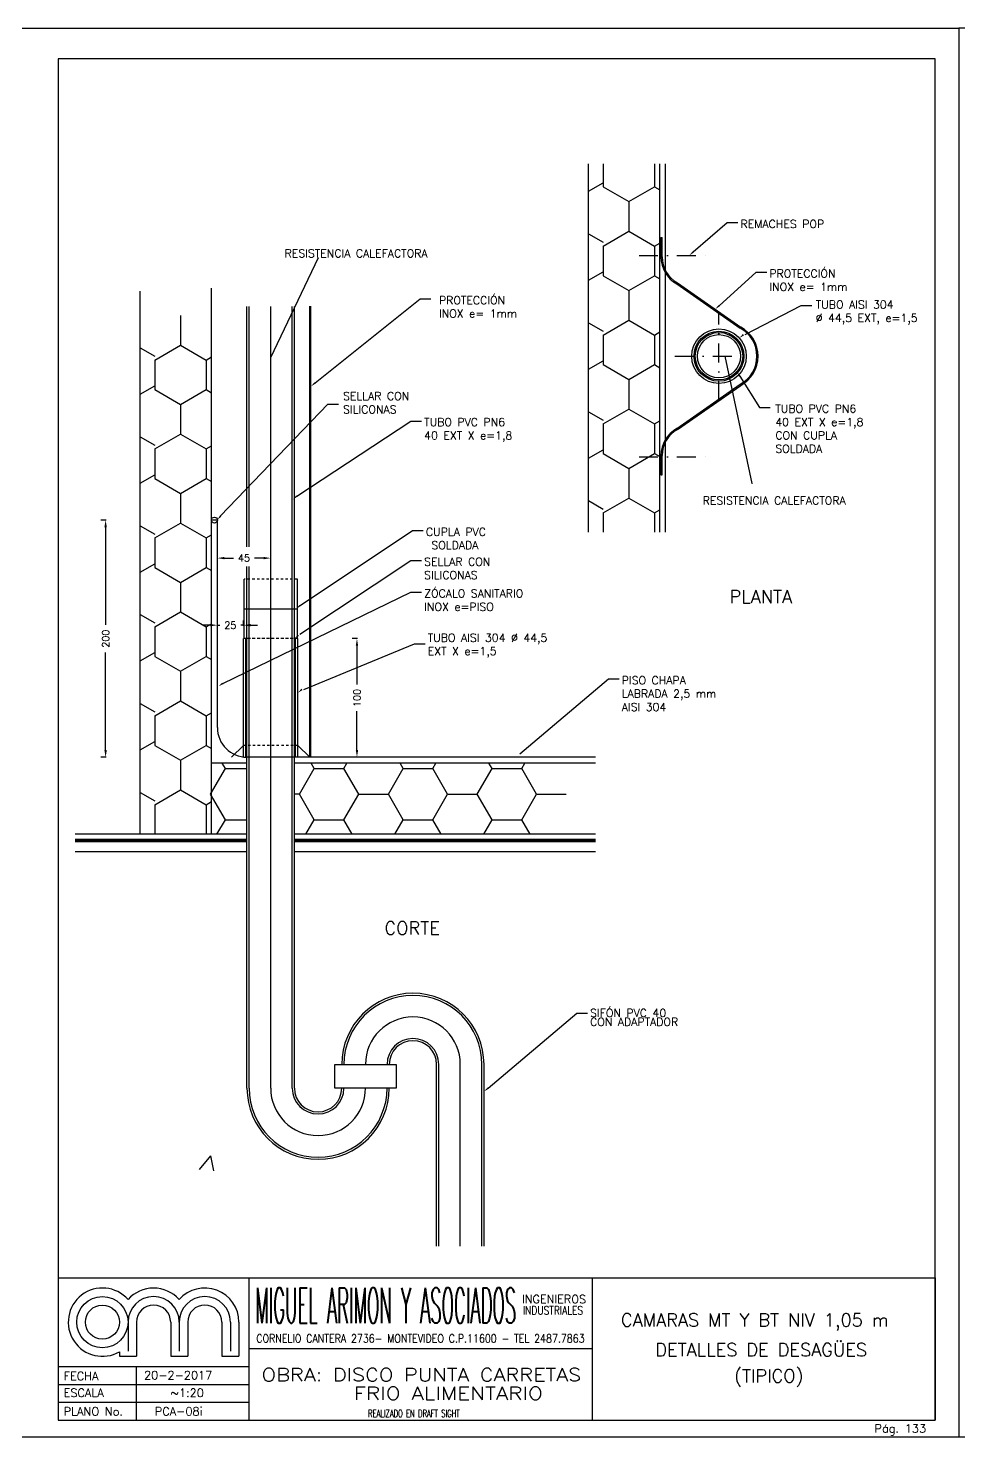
# Model space of a CAD drawing. Extents: x 2682 to 23682, y -29604 to -17724.
# Drawn here: x 15556 to 19482, y -29604 to -23664 of the extents above; entities that cross this region are included whole.
import ezdxf
from ezdxf import colors
from ezdxf.entities.mleader import LeaderData, LeaderLine
from ezdxf.enums import TextEntityAlignment as Align
from ezdxf.math import Vec2, Vec3

# ---------------------------------------------------------------- set-up
doc = ezdxf.new("R2010")
doc.units = 0
doc.header["$MEASUREMENT"] = 0
doc.header["$PDMODE"] = 33
doc.linetypes.add('CEN10', pattern=[160, 80, -40, 0, -40])
doc.linetypes.add('PUN5', pattern=[20, 10, -10])
doc.layers.get('DEFPOINTS').update_dxf_attribs({"linetype": 'CONTINUOUS'})
for name, color, linetype in [('0.25', 50, 'CONTINUOUS'), ('0.35', 7, 'CONTINUOUS'), ('0.45', 23, 'CONTINUOUS'), ('0.6', 15, 'CONTINUOUS'), ('AABERTURA FINO', 41, 'CONTINUOUS'), ('AISLACIÓN MT', 30, 'CONTINUOUS'), ('Eq_camaras', 3, 'CONTINUOUS'), ('FI', 2, 'CONTINUOUS'), ('GR', 9, 'CONTINUOUS'), ('MA', 15, 'CONTINUOUS'), ('MF', 19, 'CONTINUOUS')]:
    doc.layers.add(name, color=color, linetype=linetype)
doc.styles.add('ROMANS', font='romans')
doc.styles.get("Standard").update_dxf_attribs({"font": 'ITALIC'})
doc.dimstyles.new('RPM 1-50', dxfattribs={"dimscale": 20, "dimtxt": 1.5, "dimasz": 1.5, "dimexe": 1, "dimexo": 2, "dimgap": 1, "dimtad": 0, "dimdec": 0, "dimtxsty": 'ROMANS', "dimcen": 1.5, "dimclrd": 256, "dimclre": 256, "dimclrt": 256, "dimadec": 0, "dimazin": 0, "dimtfac": 1, "dimtdec": 0, "dimtix": 1, "dimtmove": 2, "dimatfit": 0, "dimfxl": 1, "dimtolj": 1, "dimlwd": -1, "dimlwe": -1, "dimarcsym": 0})

# ---------------------------------------------------------------- blocks, each defined once
blk = doc.blocks.new('*D836')
at = {"layer": '0.25', "transparency": 16777216}
for p, q in [((16945.6, -26238.3), (16923.1, -26238.3)), ((16943.1, -26268.3), (16943.1, -26431.9)), ((16943.1, -26708.3), (16943.1, -26544.7)), ((16945.6, -26738.3), (16923.1, -26738.3))]:
    blk.add_line(p, q, dxfattribs=at)
for points in [[(16938.1, -26268.3), (16948.1, -26268.3), (16943.1, -26238.3)], [(16938.1, -26708.3), (16948.1, -26708.3), (16943.1, -26738.3)]]:
    blk.add_solid(points, dxfattribs=at)
at = {"layer": 'DEFPOINTS', "color": 0, "transparency": 16777216}
for p in [(17093.5, -26238.3), (16943.1, -26738.3), (17093.5, -26738.3)]:
    blk.add_point(p, dxfattribs=at)
at = {"layer": '0.25', "transparency": 16777216, "insert": (16943.1, -26488.3), "char_height": 30, "attachment_point": 5, "rotation": 90, "style": 'ROMANS'}
blk.add_mtext('\\A1;100', dxfattribs=at)
blk = doc.blocks.new('*D837')
at = {"layer": '0.25', "transparency": 16777216}
for p, q in [((16324.1, -26181.5), (16294.1, -26181.5)), ((16354.1, -26184), (16354.1, -26161.5)), ((16354.1, -26181.5), (16364.8, -26181.5)), ((16464.1, -26181.5), (16453.4, -26181.5)), ((16464.1, -26184), (16464.1, -26161.5)), ((16494.1, -26181.5), (16524.1, -26181.5))]:
    blk.add_line(p, q, dxfattribs=at)
for points in [[(16324.1, -26176.5), (16324.1, -26186.5), (16354.1, -26181.5)], [(16494.1, -26176.5), (16494.1, -26186.5), (16464.1, -26181.5)]]:
    blk.add_solid(points, dxfattribs=at)
at = {"layer": 'DEFPOINTS', "color": 0, "transparency": 16777216}
for p in [(16464.1, -26181.5), (16354.1, -26277.6), (16464.1, -26277.6)]:
    blk.add_point(p, dxfattribs=at)
at = {"layer": '0.25', "transparency": 16777216, "insert": (16409.1, -26181.5), "char_height": 30, "attachment_point": 5, "style": 'ROMANS'}
blk.add_mtext('\\A1;25', dxfattribs=at)
blk = doc.blocks.new('*D838')
at = {"layer": '0.25', "transparency": 16777216}
for p, q in [((16354.1, -25901.1), (16354.1, -25878.6)), ((16579.1, -25901.1), (16579.1, -25878.6)), ((16384.1, -25898.6), (16422.3, -25898.6)), ((16549.1, -25898.6), (16510.9, -25898.6))]:
    blk.add_line(p, q, dxfattribs=at)
for points in [[(16384.1, -25893.6), (16384.1, -25903.6), (16354.1, -25898.6)], [(16549.1, -25893.6), (16549.1, -25903.6), (16579.1, -25898.6)]]:
    blk.add_solid(points, dxfattribs=at)
at = {"layer": 'DEFPOINTS', "color": 0, "transparency": 16777216}
for p in [(16579.1, -25898.6), (16354.1, -25963.8), (16579.1, -25963.8)]:
    blk.add_point(p, dxfattribs=at)
at = {"layer": '0.25', "transparency": 16777216, "insert": (16466.6, -25898.6), "char_height": 30, "attachment_point": 5, "style": 'ROMANS'}
blk.add_mtext('\\A1;45', dxfattribs=at)
blk = doc.blocks.new('*D839')
at = {"layer": '0.25', "transparency": 16777216}
for p, q in [((15885.3, -25738.3), (15862.8, -25738.3)), ((15882.8, -25768.3), (15882.8, -26179.7)), ((15882.8, -26708.3), (15882.8, -26296.9)), ((15885.3, -26738.3), (15862.8, -26738.3))]:
    blk.add_line(p, q, dxfattribs=at)
for points in [[(15877.8, -25768.3), (15887.8, -25768.3), (15882.8, -25738.3)], [(15877.8, -26708.3), (15887.8, -26708.3), (15882.8, -26738.3)]]:
    blk.add_solid(points, dxfattribs=at)
at = {"layer": 'DEFPOINTS', "color": 0, "transparency": 16777216}
for p in [(16329.1, -25738.3), (15882.8, -26738.3), (16488.1, -26738.3)]:
    blk.add_point(p, dxfattribs=at)
at = {"layer": '0.25', "transparency": 16777216, "insert": (15882.8, -26238.3), "char_height": 30, "attachment_point": 5, "rotation": 90, "style": 'ROMANS'}
blk.add_mtext('\\A1;200', dxfattribs=at)

msp = doc.modelspace()

# ---------------------------------------------------------------- linework, layer by layer
at = {"layer": '0.25', "linetype": 'ByBlock', "lineweight": -2}
for p, q in [((18504.78068, -24484.07797), (18549.78068, -24484.07797)), ((16820.72585, -25250.13579), (16865.72585, -25250.13579)), ((18640.83495, -25262.91646), (18685.83495, -25262.91646)), ((17170.23265, -25321.74327), (17215.23265, -25321.74327)), ((17177.73265, -25782.34384), (17222.73265, -25782.34384)), ((17170.23265, -25908.34384), (17215.23265, -25908.34384)), ((18003.7029, -26408.34384), (18048.7029, -26408.34384))]:
    msp.add_line(p, q, dxfattribs=at)
at = {"layer": '0.25', "linetype": 'CEN10'}
for p, q in [((18132.96659, -24622.24211), (18453.13467, -24622.24211)), ((18470.23691, -25233.6638), (18470.23691, -24860.82043)), ((18283.81523, -25047.24211), (18581.6586, -25047.24211)), ((18132.96659, -25472.24211), (18453.13467, -25472.24211))]:
    msp.add_line(p, q, dxfattribs=at)
at = {"layer": '0.25'}
for p, q in [((16479.09033, -25850.74642), (16479.09033, -24837.61946)), ((16488.09033, -25850.74642), (16488.09033, -24837.61946)), ((16579.09033, -28133.61961), (16579.09033, -24837.61946)), ((16670.09033, -28133.61961), (16670.09033, -24837.61946)), ((16679.09033, -28133.61961), (16679.09033, -24837.61946)), ((16354.09033, -25738.30909), (16329.09033, -25738.30909)), ((16479.09033, -28133.61961), (16479.09033, -25933.92892)), ((16488.09033, -28133.61961), (16488.09033, -25933.92892)), ((16466.59033, -26237.30909), (16466.59033, -25987.30909)), ((16691.59033, -26237.30909), (16691.59033, -25987.30909)), ((16466.59033, -26112.30909), (16691.59033, -26112.30909)), ((17279.09033, -28800.51105), (17279.09033, -28033.61961)), ((17288.09033, -28800.51105), (17288.09033, -28033.61961)), ((17379.09033, -28800.51105), (17379.09033, -28033.61961)), ((17470.09033, -28800.51105), (17470.09033, -28033.61961)), ((17479.09033, -28800.51105), (17479.09033, -28033.61961))]:
    msp.add_line(p, q, dxfattribs=at)
at = {"layer": '0.25', "linetype": 'ByBlock', "lineweight": -2}
for points in [[(18361.67832, -24607.54401), (18504.78068, -24484.07797)], [(18557.80153, -25131.7925), (18640.83495, -25262.91646)], [(16368.07098, -25720.67981), (16820.72585, -25250.13579)], [(16688.89828, -25637.20049), (17170.23265, -25321.74327)], [(16703.78821, -26097.80106), (17177.73265, -25782.34384)], [(16702.13751, -26218.86663), (17170.23265, -25908.34384)], [(17629.75846, -26723.80106), (18003.7029, -26408.34384)]]:
    msp.add_lwpolyline(points, dxfattribs=at)
at = {"layer": '0.25'}
for points in [[(16849.09033, -28033.61961), (17109.09033, -28033.61961), (17109.09033, -28133.61961), (16849.09033, -28133.61961)], [(16849.12273, -28033.61961), (17109.09033, -28033.61961), (17109.09033, -28133.61961), (16849.12273, -28133.61961)]]:
    msp.add_lwpolyline(points, close=True, dxfattribs=at)
for centre, radius in [((18470.23691, -25047.24211), 100), ((18470.23691, -25047.24211), 91), ((16341.59033, -25738.30909), 12.5)]:
    msp.add_circle(centre, radius, dxfattribs=at)
for centre, radius, start, end in [((17179.09033, -28033.61961), 300, 0, 180), ((17179.09033, -28033.61961), 291, 0, 180), ((17179.09033, -28033.61961), 200, 0, 180), ((17179.09033, -28033.61961), 109, 0, 180), ((17179.09033, -28033.61961), 100, 0, 180), ((16779.09033, -28133.61961), 300, 180, 0), ((16779.09033, -28133.61961), 291, 180, 0), ((16779.09033, -28133.61961), 200, 180, 0), ((16779.09033, -28133.61961), 109, 180, 0), ((16779.09033, -28133.61961), 100, 180, 0)]:
    msp.add_arc(centre, radius, start, end, dxfattribs=at)
for points in [[(18364.12801, -24610.3833), (18344.6426, -24622.24211), (18359.22864, -24604.70473)], [(18554.63333, -25133.79874), (18545.76408, -25112.7833), (18560.96973, -25129.78626)], [(16691.31628, -25640.0668), (16671.70039, -25651.70852), (16686.48027, -25634.33418)], [(16371.0092, -25723.00992), (16354.09033, -25738.30909), (16365.13277, -25718.3497)], [(16706.20622, -26100.66737), (16686.59033, -26112.30909), (16701.37021, -26094.93475)], [(16698.70622, -26226.66737), (16679.09033, -26238.30909), (16693.87021, -26220.93475)]]:
    msp.add_solid(points, dxfattribs=at)
at = {"layer": '0.35'}
for p, q in [((18225.23692, -24547.24211), (18230.23692, -24547.24211)), ((18225.23692, -24628.42377), (18225.23692, -24547.24211)), ((18230.23692, -24628.42377), (18230.23692, -24547.24211)), ((18293.06663, -24742.59405), (18559.79837, -24928.68066)), ((18295.45779, -24738.20289), (18562.18953, -24924.28949)), ((16744.09033, -26738.30909), (16744.09033, -24836.03739)), ((16749.09033, -26738.30909), (16749.09033, -24836.03739)), ((18293.06663, -25351.89017), (18559.79837, -25165.80357)), ((18295.45779, -25356.28134), (18562.18953, -25170.19473)), ((18225.23692, -25547.24211), (18225.23692, -25466.06046)), ((18230.23692, -25547.24211), (18230.23692, -25466.06046)), ((18225.23692, -25547.24211), (18230.23692, -25547.24211)), ((16464.09033, -26738.30909), (16464.09033, -26238.30909)), ((16474.09033, -26738.30909), (16474.09033, -26238.30909)), ((16684.09033, -26738.30909), (16684.09033, -26238.30909)), ((16694.09033, -26738.30909), (16694.09033, -26238.30909)), ((16464.09033, -26688.30909), (16414.09033, -26738.30909)), ((16694.09033, -26688.30909), (16744.09033, -26738.30909))]:
    msp.add_line(p, q, dxfattribs=at)
at = {"layer": '0.35', "linetype": 'ByBlock', "lineweight": -2}
for p, q in [((18626.46175, -24693.08205), (18671.46175, -24693.08205)), ((17210.23265, -24805.75432), (17255.23265, -24805.75432)), ((18816.53835, -24832.91449), (18861.53835, -24832.91449)), ((18816.53835, -24832.91449), (18861.53835, -24832.91449)), ((17170.47546, -26042.11977), (17215.47546, -26042.11977)), ((17185.23265, -26260.45485), (17230.23265, -26260.45485)), ((17870.23265, -27818.04929), (17915.23265, -27818.04929))]:
    msp.add_line(p, q, dxfattribs=at)
at = {"layer": '0.35', "linetype": 'PUN5'}
msp.add_line((16694.09033, -26688.30909), (16464.09033, -26688.30909), dxfattribs=at)
at = {"layer": '0.35', "linetype": 'ByBlock', "lineweight": -2}
for points in [[(18471.08266, -24834.14523), (18626.46175, -24693.08205)], [(16766.28821, -25159.77702), (17210.23265, -24805.75432)], [(18580.55095, -24956.38053), (18816.53835, -24832.91449)], [(16377.29348, -26426.92119), (17170.47546, -26042.11977)], [(16718.53586, -26452.00406), (17185.23265, -26260.45485)], [(17496.28821, -28133.50651), (17870.23265, -27818.04929)]]:
    msp.add_lwpolyline(points, dxfattribs=at)
at = {"layer": '0.35'}
for radius in [115, 105.32251]:
    msp.add_circle((18470.23691, -25047.24211), radius, dxfattribs=at)
for centre, radius, start, end in [((18355.23692, -24628.42377), 130, 180, 241.429939821), ((18355.23692, -24628.42377), 125, 180, 241.429939821), ((18495.23691, -25047.24211), 135, 298.570060179, 61.429939821), ((18495.23691, -25047.24211), 140, 298.570060179, 61.429939821), ((18355.23692, -25466.06046), 130, 118.570060179, 180), ((18355.23692, -25466.06046), 125, 118.570060179, 180)]:
    msp.add_arc(centre, radius, start, end, dxfattribs=at)
for points in [[(18473.53235, -24836.98451), (18454.04694, -24848.84333), (18468.63298, -24831.30594)], [(18575.88567, -24959.21981), (18556.40026, -24971.07863), (18570.9863, -24953.54124)], [(16768.70622, -25162.64334), (16749.09033, -25174.28505), (16763.87021, -25156.91071)], [(16379.33304, -26430.06804), (16358.41236, -26439.15857), (16375.25392, -26423.77434)], [(16713.70622, -26454.87038), (16694.09033, -26466.51209), (16708.87021, -26449.13775)], [(17498.70622, -28136.37282), (17479.09033, -28148.01453), (17493.87021, -28130.64019)]]:
    msp.add_solid(points, dxfattribs=at)
at = {"layer": '0.6'}
for p, q in [((19382.04509, -23793.22941), (15682.04509, -23793.22941)), ((15682.04509, -23793.22941), (15682.04509, -28933.22941)), ((19382.04509, -29533.22941), (19382.04509, -23793.22941)), ((15682.04509, -28933.22941), (19382.04509, -28933.22941)), ((15682.04509, -28933.22941), (15682.04509, -29533.22941)), ((16488.4446, -29533.22941), (16488.4446, -28933.22941)), ((17935.24485, -28933.22941), (17935.24485, -29533.22941)), ((19382.04509, -28933.22941), (19382.04509, -29533.22941)), ((16013.24489, -29120.4293), (16013.24489, -29264.42921)), ((16157.2448, -29120.4293), (16157.2448, -29264.42921)), ((16229.24476, -29120.4293), (16229.24476, -29264.42921)), ((16373.24467, -29120.4293), (16373.24467, -29264.42921)), ((16445.24463, -29120.4293), (16445.24463, -29264.42921)), ((15941.24493, -29245.13688), (15941.24493, -29264.42921)), ((15941.24493, -29264.42921), (16013.24489, -29264.42921)), ((16157.2448, -29264.42921), (16229.24476, -29264.42921)), ((16373.24467, -29264.42921), (16445.24463, -29264.42921)), ((17935.24485, -29233.22941), (16488.4446, -29233.22941)), ((15682.04509, -29307.62918), (16488.4446, -29307.62918)), ((15682.04509, -29533.22941), (19382.04509, -29533.22941)), ((15682.04509, -29533.22941), (19382.04509, -29533.22941))]:
    msp.add_line(p, q, dxfattribs=at)
msp.add_circle((15869.24498, -29120.4293), 71.99996, dxfattribs=at)
for centre, radius, start, end in [((15869.24498, -29120.4293), 143.99991, 41.409622109, 300), ((16085.24485, -29120.4293), 143.99991, 41.409622109, 138.590377891), ((16301.24472, -29120.4293), 143.99991, 0, 138.590377891), ((16085.24485, -29120.4293), 71.99996, 0, 180), ((16301.24472, -29120.4293), 71.99996, 0, 180)]:
    msp.add_arc(centre, radius, start, end, dxfattribs=at)
at = {"layer": 'AABERTURA FINO'}
for p, q in [((17981.37683, -24236.71148), (17981.37683, -24332.82975)), ((18197.88318, -24236.71148), (18197.88318, -24332.82975)), ((17920.23693, -24351.95332), (17981.37683, -24316.65418)), ((17981.37688, -24332.82971), (18089.63006, -24395.32971)), ((18089.63, -24395.32969), (18197.88318, -24332.82969)), ((18197.88323, -24332.82972), (18220.23693, -24345.73563)), ((18089.63, -24395.32968), (18089.63, -24520.32968)), ((17920.23692, -24531.35504), (17981.37692, -24566.65423)), ((17981.37682, -24582.82962), (18089.62999, -24520.32962)), ((18089.63005, -24520.32965), (18197.88322, -24582.82965)), ((17981.37683, -24582.82968), (17981.37683, -24707.82968)), ((18197.88317, -24582.82962), (18220.23692, -24569.92368)), ((18197.88318, -24582.82968), (18197.88318, -24707.82968)), ((17920.23692, -24726.95325), (17981.37682, -24691.65412)), ((17981.37687, -24707.82965), (18089.63005, -24770.32965)), ((18089.62999, -24770.32962), (18197.88317, -24707.82962)), ((18197.88322, -24707.82965), (18220.23692, -24720.73556)), ((18089.62999, -24770.32962), (18089.62999, -24895.32962)), ((16198.48342, -24875.80901), (16198.48342, -25000.80901)), ((17920.23692, -24906.35498), (17981.37692, -24941.65417)), ((17981.37681, -24957.82957), (18089.62999, -24895.32957)), ((18089.63004, -24895.32959), (18197.88322, -24957.82959)), ((18197.88316, -24957.82956), (18220.23692, -24944.92362)), ((16090.23024, -25063.30895), (16198.48342, -25000.80895)), ((16198.48347, -25000.80897), (16306.73664, -25063.30897)), ((17981.37682, -24957.82962), (17981.37682, -25082.82962)), ((18197.88317, -24957.82962), (18197.88317, -25082.82962)), ((16029.09034, -25011.83436), (16090.23034, -25047.13355)), ((16090.23025, -25063.30901), (16090.23025, -25188.30901)), ((16306.73659, -25063.30895), (16329.09034, -25050.403)), ((16306.7366, -25063.30901), (16306.7366, -25188.30901)), ((17920.23692, -25101.95319), (17981.37681, -25066.65406)), ((17981.37687, -25082.82959), (18089.63004, -25145.32959)), ((18089.62999, -25145.32956), (18197.88316, -25082.82956)), ((18197.88322, -25082.82959), (18220.23692, -25095.7355)), ((16029.09034, -25207.43257), (16090.23024, -25172.13344)), ((18089.63, -25145.32962), (18089.63, -25270.32962)), ((16090.23029, -25188.30897), (16198.48347, -25250.80897)), ((16198.48341, -25250.80895), (16306.73659, -25188.30895)), ((16306.73664, -25188.30897), (16329.09034, -25201.21489)), ((16198.48341, -25250.80894), (16198.48341, -25375.80894)), ((17920.23687, -25281.35488), (17981.37687, -25316.65408)), ((17981.37677, -25332.82959), (18089.62995, -25270.32959)), ((18089.63, -25270.32962), (18197.88317, -25332.82962)), ((17981.37678, -25332.82965), (17981.37678, -25457.82965)), ((18197.88312, -25332.82959), (18220.23687, -25319.92365)), ((18197.88313, -25332.82965), (18197.88313, -25457.82965)), ((16029.09034, -25386.83429), (16090.23034, -25422.13349)), ((16090.23023, -25438.30888), (16198.48341, -25375.80888)), ((16198.48346, -25375.8089), (16306.73664, -25438.3089)), ((16090.23024, -25438.30894), (16090.23024, -25563.30894)), ((16306.73658, -25438.30888), (16329.09034, -25425.40293)), ((16306.73659, -25438.30894), (16306.73659, -25563.30894)), ((17920.23688, -25476.95328), (17981.37677, -25441.65415)), ((17981.37682, -25457.82968), (18089.63, -25520.32968)), ((18089.62994, -25520.32965), (18197.88312, -25457.82965)), ((18197.88317, -25457.82968), (18220.23688, -25470.73559)), ((18089.62996, -25520.32971), (18089.62996, -25645.32971)), ((16029.09034, -25582.43251), (16090.23023, -25547.13337)), ((16090.23029, -25563.3089), (16198.48346, -25625.8089)), ((16198.48341, -25625.80888), (16306.73658, -25563.30888)), ((16306.73664, -25563.3089), (16329.09034, -25576.21482)), ((16198.48341, -25625.80888), (16198.48341, -25750.80888)), ((17920.23683, -25656.35497), (17981.37683, -25691.65417)), ((17981.37673, -25707.82968), (18089.6299, -25645.32968)), ((18089.62996, -25645.32971), (18197.88313, -25707.82971)), ((17981.37673, -25707.82974), (17981.37673, -25788.84939)), ((18197.88308, -25707.82968), (18220.23683, -25694.92374)), ((18197.88308, -25707.82974), (18197.88308, -25788.84939)), ((16029.09033, -25761.83423), (16090.23033, -25797.13343)), ((16090.23023, -25813.30882), (16198.4834, -25750.80882)), ((16198.48346, -25750.80885), (16306.73663, -25813.30885)), ((16090.23023, -25813.30888), (16090.23023, -25938.30888)), ((16306.73658, -25813.30882), (16329.09033, -25800.40287)), ((16306.73658, -25813.30888), (16306.73658, -25938.30888)), ((16029.09033, -25957.43245), (16090.23023, -25922.13331)), ((16090.23028, -25938.30884), (16198.48346, -26000.80884)), ((16198.4834, -26000.80882), (16306.73658, -25938.30882)), ((16306.73663, -25938.30885), (16329.09033, -25951.21476)), ((16198.48341, -26000.80887), (16198.48341, -26125.80887)), ((16090.23018, -26188.30885), (16198.48336, -26125.80885)), ((16198.48341, -26125.80887), (16306.73659, -26188.30887)), ((16029.09029, -26136.83414), (16090.23028, -26172.13333)), ((16090.23019, -26188.30891), (16090.23019, -26313.30891)), ((16306.73654, -26188.30885), (16329.09029, -26175.40291)), ((16306.73654, -26188.30891), (16306.73654, -26313.30891)), ((16029.09029, -26332.43254), (16090.23018, -26297.1334)), ((16090.23024, -26313.30894), (16198.48341, -26375.80894)), ((16198.48336, -26375.80891), (16306.73653, -26313.30891)), ((16306.73659, -26313.30894), (16329.09029, -26326.21485)), ((16198.48337, -26375.80896), (16198.48337, -26500.80896)), ((16029.09024, -26511.83423), (16090.23024, -26547.13342)), ((16090.23014, -26563.30894), (16198.48332, -26500.80894)), ((16198.48337, -26500.80896), (16306.73655, -26563.30896)), ((16306.73649, -26563.30894), (16329.09024, -26550.403)), ((16090.23015, -26563.309), (16090.23015, -26688.309)), ((16306.7365, -26563.309), (16306.7365, -26688.309)), ((16029.09025, -26707.43263), (16090.23014, -26672.13349)), ((16090.2302, -26688.30903), (16198.48337, -26750.80903)), ((16198.48332, -26750.809), (16306.73649, -26688.309)), ((16306.73655, -26688.30903), (16329.09025, -26701.21494)), ((16198.48333, -26750.80905), (16198.48333, -26875.80905)), ((16325.41464, -26893.91596), (16387.91464, -26785.66278)), ((16387.91461, -26785.66284), (16375.00867, -26763.30908)), ((16387.91467, -26785.66283), (16479.09033, -26785.66283)), ((16700.41469, -26893.91595), (16762.91469, -26785.66277)), ((16762.91467, -26785.66283), (16750.00872, -26763.30907)), ((16762.91472, -26785.66282), (16887.91472, -26785.66282)), ((16950.41464, -26893.91605), (16887.91464, -26785.66288)), ((16887.91466, -26785.66283), (16900.82058, -26763.30913)), ((17075.41469, -26893.91595), (17137.91469, -26785.66278)), ((17137.91467, -26785.66283), (17125.00872, -26763.30908)), ((17137.91472, -26785.66283), (17262.91472, -26785.66283)), ((17325.41467, -26893.91601), (17262.91467, -26785.66283)), ((17262.91469, -26785.66278), (17275.8206, -26763.30908)), ((17450.41472, -26893.916), (17512.91472, -26785.66282)), ((17512.91469, -26785.66287), (17500.00875, -26763.30912)), ((17512.91475, -26785.66287), (17637.91475, -26785.66287)), ((17700.41469, -26893.91605), (17637.91469, -26785.66287)), ((17637.91472, -26785.66282), (17650.82063, -26763.30912)), ((16029.0902, -26886.83432), (16090.2302, -26922.13351)), ((16090.2301, -26938.30903), (16198.48327, -26875.80903)), ((16198.48333, -26875.80905), (16306.7365, -26938.30905)), ((16387.91461, -27002.16919), (16325.41461, -26893.91601)), ((16700.41469, -26893.91595), (16679.09033, -26893.91595)), ((16762.91467, -27002.16918), (16700.41467, -26893.916)), ((16887.91466, -27002.16918), (16950.41466, -26893.916)), ((16950.41472, -26893.916), (17075.41472, -26893.916)), ((17137.91467, -27002.16918), (17075.41467, -26893.91601)), ((17262.91469, -27002.16913), (17325.41469, -26893.91595)), ((17325.41472, -26893.916), (17450.41472, -26893.916)), ((17512.91469, -27002.16922), (17450.41469, -26893.91605)), ((17637.91472, -27002.16917), (17700.41472, -26893.916)), ((17700.41478, -26893.916), (17825.41478, -26893.916)), ((16090.2301, -26938.30909), (16090.2301, -27063.30909)), ((16306.73645, -26938.30903), (16329.0902, -26925.40309)), ((16306.73645, -26938.30909), (16306.73645, -27063.30909)), ((16352.61553, -27063.30908), (16387.91473, -27002.16908)), ((16387.91467, -27002.16918), (16479.09033, -27002.16918)), ((16727.61558, -27063.30907), (16762.91478, -27002.16907)), ((16762.91472, -27002.16917), (16887.91472, -27002.16917)), ((16923.21378, -27063.30913), (16887.91464, -27002.16923)), ((17102.61558, -27063.30908), (17137.91478, -27002.16908)), ((17137.91472, -27002.16918), (17262.91472, -27002.16918)), ((17298.2138, -27063.30908), (17262.91467, -27002.16918)), ((17477.61549, -27063.30912), (17512.91469, -27002.16912)), ((17512.91475, -27002.16922), (17637.91475, -27002.16922)), ((17673.21383, -27063.30912), (17637.91469, -27002.16923))]:
    msp.add_line(p, q, dxfattribs=at)
at = {"layer": 'AISLACIÓN MT'}
for p, q in [((17920.23692, -25788.84939), (17920.23692, -24236.71148)), ((18220.23692, -25788.84939), (18220.23692, -24236.71148)), ((16329.09033, -27063.30909), (16329.09033, -24760.48576)), ((16029.09033, -27063.30909), (16029.09033, -24773.48427)), ((16479.09033, -26763.30909), (16329.09033, -26763.30909)), ((17949.66769, -26763.30909), (16679.09033, -26763.30909)), ((16479.09033, -27063.30909), (15754.3261, -27063.30909)), ((17949.66769, -27063.30909), (16679.09033, -27063.30909))]:
    msp.add_line(p, q, dxfattribs=at)
at = {"layer": 'Eq_camaras'}
for p, q in [((16479.09033, -27085.5543), (15754.3261, -27085.5543)), ((17949.66769, -27085.5543), (16679.09033, -27085.5543)), ((16479.09033, -27087.5543), (15754.3261, -27087.5543)), ((16479.09033, -27089.5543), (15754.3261, -27089.5543)), ((16479.09033, -27091.5543), (15754.3261, -27091.5543)), ((16479.09033, -27093.5543), (15754.3261, -27093.5543)), ((16479.09033, -27095.5543), (15754.3261, -27095.5543)), ((17949.66769, -27087.5543), (16679.09033, -27087.5543)), ((17949.66769, -27089.5543), (16679.09033, -27089.5543)), ((17949.66769, -27091.5543), (16679.09033, -27091.5543)), ((17949.66769, -27093.5543), (16679.09033, -27093.5543)), ((17949.66769, -27095.5543), (16679.09033, -27095.5543))]:
    msp.add_line(p, q, dxfattribs=at)
at = {"layer": 'FI'}
for p, q in [((15282.03522, -23663.99649), (19482.04509, -23663.99649)), ((19482.02535, -23663.99649), (19482.02535, -29603.99649)), ((19482.04509, -23663.99649), (19482.04509, -29603.99649)), ((23682.04509, -23663.99649), (19482.04509, -23663.99649)), ((15977.24491, -29120.4293), (15977.24491, -29243.36779)), ((16193.24478, -29120.4293), (16193.24478, -29243.36779)), ((16409.24465, -29120.4293), (16409.24465, -29243.36779)), ((16011.77886, -29307.62918), (16011.77886, -29533.22941)), ((15682.04509, -29382.82918), (16488.4446, -29382.82918)), ((15682.04509, -29458.02918), (16488.4446, -29458.02918)), ((15282.03522, -29603.99649), (19482.04509, -29603.99649)), ((17074.2699, -29603.99649), (19482.04509, -29603.99649)), ((19482.03522, -29603.99649), (23682.04509, -29603.99649))]:
    msp.add_line(p, q, dxfattribs=at)
msp.add_circle((15869.24498, -29120.4293), 107.99994, dxfattribs=at)
for centre in [(16085.24485, -29120.4293), (16301.24472, -29120.4293)]:
    msp.add_arc(centre, 107.99994, 0, 180, dxfattribs=at)
at = {"layer": 'GR'}
for p, q in [((18245.23691, -25350.22302), (18245.23691, -24236.71148)), ((18245.23692, -25788.84939), (18245.23692, -24882.82983)), ((16354.09033, -26613.30909), (16354.09033, -25738.30909)), ((17949.66769, -26738.30909), (16479.09033, -26738.30909)), ((16479.09033, -27137.39517), (15754.3261, -27137.39517)), ((17949.66769, -27137.39517), (16679.09033, -27137.39517))]:
    msp.add_line(p, q, dxfattribs=at)
at = {"layer": 'GR', "linetype": 'PUN5'}
for p, q in [((16691.59033, -25987.30909), (16466.59033, -25987.30909)), ((16694.09033, -26238.30909), (16464.09033, -26238.30909)), ((16691.59033, -26237.30909), (16466.59033, -26237.30909))]:
    msp.add_line(p, q, dxfattribs=at)
at = {"layer": 'GR'}
msp.add_arc((16479.09033, -26613.30909), 125, 180, 270, dxfattribs=at)
at = {"layer": 'MA'}
msp.add_line((15682.04509, -29307.62918), (16488.4446, -29307.62918), dxfattribs=at)
at = {"layer": 'MF'}
for p, q in [((16279.02075, -28476.98073), (16327.22982, -28419.5274)), ((16338.7985, -28482.17135), (16327.23593, -28419.48866))]:
    msp.add_line(p, q, dxfattribs=at)

# ---------------------------------------------------------------- texts
at = {"layer": '0.25', "linetype": 'ByBlock', "lineweight": -2, "char_height": 33.75, "attachment_point": 1, "style": 'ROMANS'}
for s, insert in [('SELLAR CON \\PSILICONAS', (16884.47713, -25198.5573)), ('TUBO PVC PN6 \\P40 EXT X e=1,8', (17226.48265, -25308.35041)), ('CUPLA PVC\\P SOLDADA', (17233.98265, -25771.09384)), ('SELLAR CON\\PSILICONAS', (17226.48265, -25897.09384))]:
    msp.add_mtext(s, dxfattribs=dict(at, insert=insert))
at = {"layer": '0.35', "style": 'ROMANS'}
for s, height, p in [('SIFÓN PVC 40', 33.75, (17926.48265, -27833.585)), ('CON ADAPTADOR', 33.75, (17926.48265, -27871.085)), ('FECHA', 35, (15705.58729, -29365.23413)), ('ESCALA', 35, (15705.58729, -29435.84606)), ('PLANO No.', 35, (15705.58729, -29514.24536))]:
    msp.add_text(s, height=height, dxfattribs=at).set_placement(p)
for s, width, p, p2 in [('INGENIEROS ', 0.868836, (17639.37855, -29040.74901), (17933.33482, -29040.74901)), ('INDUSTRIALES', 0.729467, (17643.11524, -29088.46393), (17897.21306, -29088.46393))]:
    msp.add_text(s, height=35, dxfattribs=dict(at, width=width)).set_placement(p, p2, align=Align.FIT)
at = {"layer": '0.35', "char_height": 33.75, "attachment_point": 1, "style": 'ROMANS'}
for s, insert in [('REMACHES POP', (18561.03068, -24472.82797)), ('RESISTENCIA CALEFACTORA', (16637.81973, -24596.75111)), ('PROTECCIÓN \\PINOX e= 1mm', (18682.71175, -24681.83205)), ('PROTECCIÓN \\PINOX e= 1mm', (17288.98265, -24794.50432)), ('TUBO AISI 304\\P%%C 44,5 EXT, e=1,5', (18878.41335, -24812.8252)), ('TUBO PVC PN6 \\P40 EXT X e=1,8\\PCON CUPLA\\PSOLDADA', (18707.85493, -25251.66646)), ('RESISTENCIA CALEFACTORA', (18401.56102, -25638.9892)), ('ZÓCALO SANITARIO \\PINOX e=PISO', (17226.72546, -26030.86977)), ('TUBO AISI 304 %%C 44,5 \\PEXT X e=1,5', (17241.48265, -26217.6865)), ('PISO CHAPA \\PLABRADA 2,5 mm\\PAISI 304', (18059.9529, -26397.09384))]:
    msp.add_mtext(s, dxfattribs=dict(at, insert=insert))
at = {"layer": '0.45', "style": 'ROMANS'}
for s, p in [('CAMARAS MT Y BT NIV 1,05 m', (18621.079, -29119.51825)), ('DETALLES DE DESAGÜES', (18648.15189, -29231.02801)), ('(TIPICO)', (18680.29654, -29350.90988))]:
    msp.add_text(s, height=55, dxfattribs=at).set_placement(p, align=Align.MIDDLE)
at = {"layer": '0.6', "style": 'ROMANS'}
for s, width, p, p2 in [('OBRA: DISCO PUNTA CARRETAS', 1.035604, (16541.14074, -29369.79756), (17889.15215, -29369.79756)), ('FRIO ALIMENTARIO', 1.088962, (16929.00234, -29448.1097), (17727.57484, -29448.1097))]:
    msp.add_text(s, height=55, dxfattribs=dict(at, width=width)).set_placement(p, p2, align=Align.FIT)
at = {"layer": 'FI', "style": 'ROMANS', "width": 0.730272}
msp.add_text('CORNELIO CANTERA 2736- MONTEVIDEO C.P.11600 - TEL 2487.7863', height=35, dxfattribs=at).set_placement((16518.35883, -29206.69584), (17903.44096, -29206.69584), align=Align.FIT)
at = {"layer": 'FI', "style": 'ROMANS'}
for s, p in [('20-2-2017', (16044.85695, -29361.5731)), ('~1:20', (16156.14644, -29435.84606)), ('PCA-08i', (16090.29547, -29514.24536)), ('Pág. 133', (19126.46869, -29586.44119))]:
    msp.add_text(s, height=35, dxfattribs=at).set_placement(p)
at = {"layer": 'FI', "style": 'ROMANS', "width": 0.691964}
msp.add_text('REALIZADO EN DRAFT SIGHT', height=30, dxfattribs=at).set_placement((17183.23767, -29505.60529), align=Align.MIDDLE)
at = {"layer": 'GR', "style": 'ROMANS', "width": 0.325217}
msp.add_text('MIGUEL ARIMON Y ASOCIADOS', height=150, dxfattribs=at).set_placement((16513.37653, -29125.05338), (17614.467, -29125.05338), align=Align.FIT)
at = {"layer": 'MA', "style": 'ROMANS'}
for s, p in [('PLANTA', (18646.55045, -26061.03126)), ('CORTE', (17175.77305, -27458.79628))]:
    msp.add_text(s, height=55, dxfattribs=at).set_placement(p, align=Align.MIDDLE)

# ---------------------------------------------------------------- dimensions: what is measured, and where the dimension line sits
at = {"layer": '0.25'}
for base, p1, p2, text, picture, middle in [((15882.79505, -26738.30909), (16329.09033, -25738.30909), (16488.09033, -26738.30909), '200', '*D839', (15882.79505, -26238.30909)), ((16943.13164, -26738.30909), (17093.51693, -26238.30909), (17093.51693, -26738.30909), '100', '*D836', (16943.13164, -26488.30909))]:
    dim = msp.add_linear_dim(base=base, p1=p1, p2=p2, angle=90, text=text, dimstyle='RPM 1-50', override={"dimfxl": 0.125, "dimfxlon": 1}, dxfattribs=at)
    dim.commit()
    dim.dimension.update_dxf_attribs({"geometry": picture, "text_midpoint": middle})
for base, p1, p2, text, picture, middle in [((16579.09033, -25898.6051), (16354.09033, -25963.76559), (16579.09033, -25963.76559), '45', '*D838', (16466.59033, -25898.6051)), ((16464.09033, -26181.53872), (16354.09033, -26277.5647), (16464.09033, -26277.5647), '25', '*D837', (16409.09033, -26181.53872))]:
    dim = msp.add_linear_dim(base=base, p1=p1, p2=p2, text=text, dimstyle='RPM 1-50', override={"dimfxl": 0.125, "dimfxlon": 1}, dxfattribs=at)
    dim.commit()
    dim.dimension.update_dxf_attribs({"geometry": picture, "text_midpoint": middle})

# ---------------------------------------------------------------- leaders
at = {"layer": '0.35'}
ml = msp.add_multileader_mtext('Standard', dxfattribs=at)
ml.set_content('', color=256)
ml.set_leader_properties()
ml.build(insert=Vec2(0, 0))
ml.multileader.update_dxf_attribs({"text_right_attachment_type": 6, "dogleg_length": 0.36, "arrow_head_size": 0.18})
ctx = ml.context
ctx.base_point, ctx.char_height, ctx.arrow_head_size, ctx.landing_gap_size, ctx.plane_origin = Vec3(16781.35154, -24630.50111), 0.18, 0.18, 0.09, Vec3(16579.09033, -25052.97588)
ctx.right_attachment = 6
notes = []
notes.append((ctx, [(0, (1, 1, 0), (16780.99154, -24630.50111), (1, 0), 0.36, [(0, [(16579.09033, -25052.97588)], 0, [])])]))
ctx.mtext.insert, ctx.mtext.flow_direction = Vec3(16781.44154, -24630.41111), 5
ml = msp.add_multileader_mtext('Standard', dxfattribs=at)
ml.set_content('RESISTENCIA CALEFACTORA', color=256)
ml.set_leader_properties()
ml.build(insert=Vec2(0, 0))
ml.multileader.update_dxf_attribs({"text_right_attachment_type": 6, "dogleg_length": 0.36, "arrow_head_size": 0.18})
ctx = ml.context
ctx.base_point, ctx.char_height, ctx.arrow_head_size, ctx.landing_gap_size, ctx.plane_origin = Vec3(18608.49578, -25584.47634), 0.18, 0.18, 0.09, Vec3(18495.23691, -25047.24211)
ctx.right_attachment = 6
notes.append((ctx, [(0, (1, 1, 0), (18608.13578, -25584.47634), (1, 0), 0.36, [(0, [(18495.23691, -25047.24211)], 0, [])])]))
ctx.mtext.insert, ctx.mtext.flow_direction = Vec3(18608.58578, -25584.38634), 5
for ctx, leaders in notes:
    for number, flags, end, landing, length, lines in leaders:
        leader = LeaderData()
        leader.index, (leader.has_last_leader_line, leader.has_dogleg_vector, leader.attachment_direction) = number, flags
        leader.last_leader_point, leader.dogleg_vector, leader.dogleg_length = Vec3(end), Vec3(landing), length
        for number, points, colour, breaks in lines:
            line = LeaderLine()
            line.index, line.vertices, line.color, line.breaks = number, Vec3.list(points), colors.encode_raw_color(colour), breaks
            leader.lines.append(line)
        ctx.leaders.append(leader)

doc.saveas('drawing.dxf')
